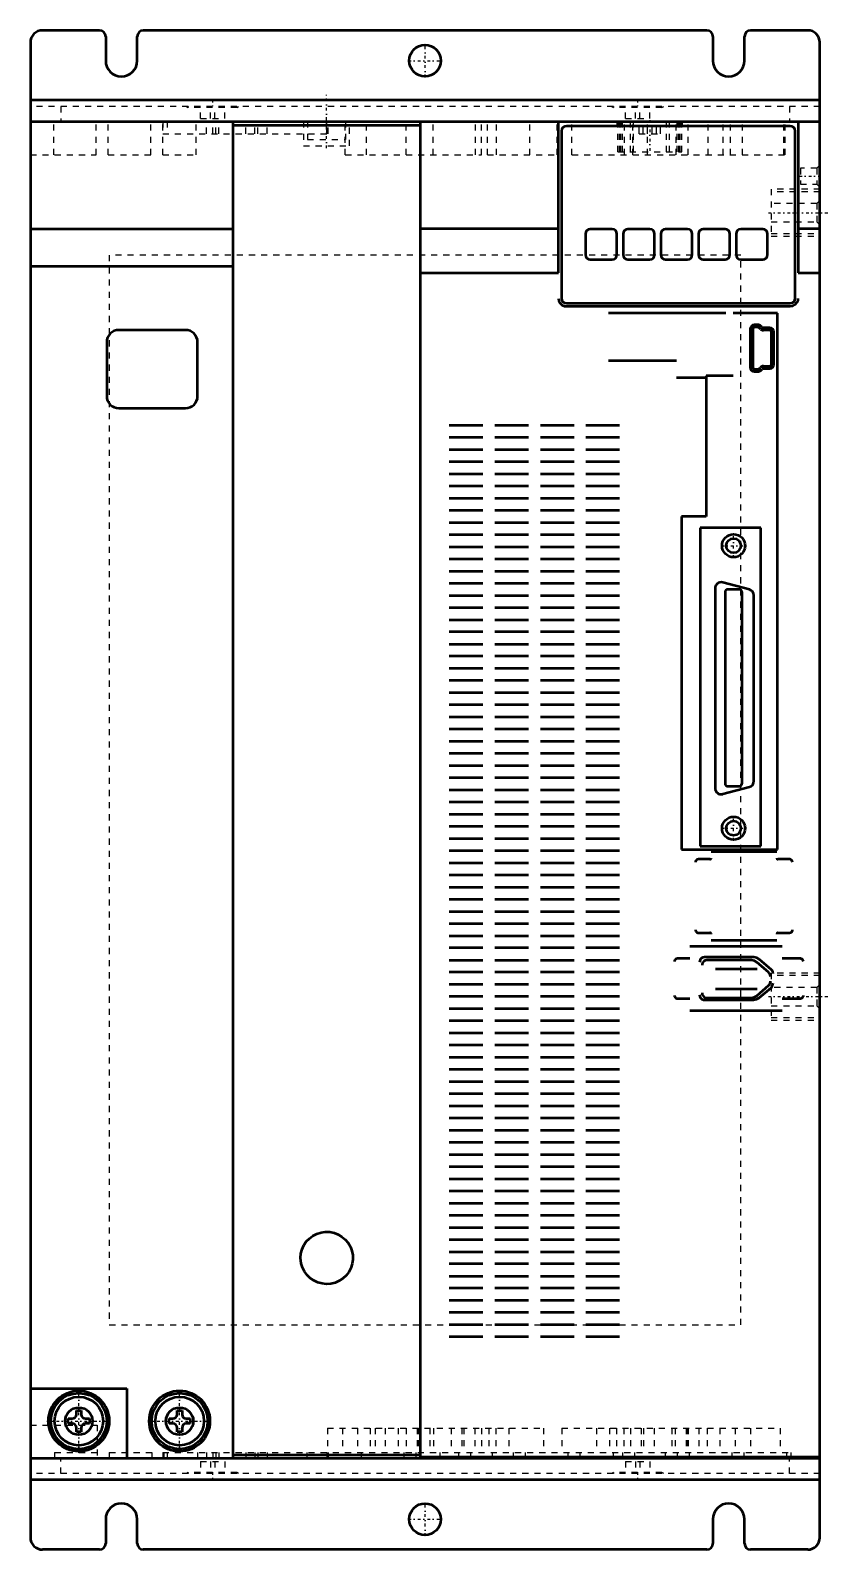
# Model space of a CAD drawing. Header units: millimetres. Extents: x 0 to 447, y -18 to 542.
# Drawn here: x 0 to 131.4, y 291.6 to 541.6 of the extents above; entities that cross this region are included whole.
import ezdxf

# ---------------------------------------------------------------- set-up
doc = ezdxf.new("R2010")
doc.units = ezdxf.units.MM
doc.linetypes.add('Center', pattern=[1.5, 0.45, -0.5, 0.05, -0.5])
doc.linetypes.add('Dashed', pattern=[2, 1, -1])
for name, color, linetype, lineweight in [('AM_4', 7, 'Continuous', 50), ('AM_6', 2, 'Continuous', 35), ('AM_7', 7, 'Center', 25), ('AM_9', 6, 'Dashed', 25)]:
    doc.layers.add(name, color=color, linetype=linetype, lineweight=lineweight)

# ---------------------------------------------------------------- blocks, each defined once
blk = doc.blocks.new('3_MFDLNA3SE_0_in_MFDLNA3SE_1100')
at = {"layer": 'AM_4'}
for p, q in [((11.4, 541.57), (2, 541.57)), ((12.4, 540.57), (12.4, 536.57)), ((17.6, 536.57), (17.6, 540.57)), ((111.4, 541.57), (18.6, 541.57)), ((112.4, 540.57), (112.4, 536.57)), ((117.6, 536.57), (117.6, 540.57)), ((128, 541.57), (118.6, 541.57)), ((0, 539.57), (0, 293.57)), ((130, 293.57), (130, 539.57)), ((130, 530.07), (0, 530.07)), ((0, 526.57), (130, 526.57)), ((33.33, 526.57), (33.33, 306.57)), ((33.33, 525.99), (64.21, 525.99)), ((64.21, 526.57), (64.21, 306.57)), ((86.96, 501.66), (86.96, 526.57)), ((87.46, 525.01), (87.46, 497.47)), ((125.14, 525.81), (88.26, 525.81)), ((96.72, 525.81), (96.72, 526.57)), ((97, 525.81), (97, 526.57)), ((97.22, 525.81), (97.22, 526.57)), ((106.78, 525.81), (106.78, 526.57)), ((107, 525.81), (107, 526.57)), ((107.28, 525.81), (107.28, 526.57)), ((125.94, 497.47), (125.94, 525.01)), ((126.44, 526.57), (126.44, 501.66)), ((0, 508.89), (33.33, 508.89)), ((86.96, 508.89), (64.21, 508.89)), ((91.4, 508.07), (91.4, 504.67)), ((95.8, 508.87), (92.2, 508.87)), ((96.6, 504.67), (96.6, 508.07)), ((97.6, 508.07), (97.6, 504.67)), ((102, 508.87), (98.4, 508.87)), ((102.8, 504.67), (102.8, 508.07)), ((103.8, 508.07), (103.8, 504.67)), ((108.2, 508.87), (104.6, 508.87)), ((109, 504.67), (109, 508.07)), ((110, 508.07), (110, 504.67)), ((114.4, 508.87), (110.8, 508.87)), ((115.2, 504.67), (115.2, 508.07)), ((116.2, 508.07), (116.2, 504.67)), ((120.6, 508.87), (117, 508.87)), ((121.4, 504.67), (121.4, 508.07)), ((130, 508.89), (126.44, 508.89)), ((0, 502.78), (33.33, 502.78)), ((92.2, 503.87), (95.8, 503.87)), ((98.4, 503.87), (102, 503.87)), ((104.6, 503.87), (108.2, 503.87)), ((110.8, 503.87), (114.4, 503.87)), ((117, 503.87), (120.6, 503.87)), ((64.21, 501.66), (86.96, 501.66)), ((126.44, 501.66), (130, 501.66)), ((88.26, 496.67), (125.14, 496.67)), ((88.26, 496.17), (125.14, 496.17)), ((95.19, 495.09), (114.5, 495.09)), ((123.02, 495.05), (115.72, 495.05)), ((123.02, 406.75), (123.02, 495.05)), ((119.79, 493.12), (119.25, 493.12)), ((119.79, 492.72), (119.25, 492.72)), ((120.21, 492.42), (120.01, 492.63)), ((120.49, 492.71), (120.29, 492.91)), ((121.72, 492.62), (120.71, 492.62)), ((12.57, 490.26), (12.57, 481.39)), ((25.54, 492.26), (14.57, 492.26)), ((27.54, 481.39), (27.54, 490.26)), ((118.55, 492.42), (118.55, 486.12)), ((118.95, 492.42), (118.95, 486.12)), ((121.75, 492.22), (120.71, 492.22)), ((122.05, 486.62), (122.05, 491.92)), ((122.45, 486.62), (122.45, 491.89)), ((106.39, 487.18), (95.19, 487.18)), ((119.25, 485.82), (119.79, 485.82)), ((119.25, 485.42), (119.79, 485.42)), ((120.01, 485.91), (120.21, 486.11)), ((120.29, 485.62), (120.49, 485.83)), ((120.71, 486.32), (121.75, 486.32)), ((120.71, 485.92), (121.75, 485.92)), ((111.28, 484.38), (106.39, 484.38)), ((111.28, 484.7), (111.28, 461.6)), ((115.72, 484.7), (111.28, 484.7)), ((14.57, 479.39), (25.54, 479.39)), ((68.98, 476.59), (74.52, 476.59)), ((76.48, 476.59), (82.02, 476.59)), ((83.98, 476.59), (89.52, 476.59)), ((91.48, 476.59), (97.02, 476.59)), ((74.52, 474.57), (68.98, 474.57)), ((68.98, 472.59), (74.52, 472.59)), ((82.02, 474.57), (76.48, 474.57)), ((76.48, 472.59), (82.02, 472.59)), ((89.52, 474.57), (83.98, 474.57)), ((83.98, 472.59), (89.52, 472.59)), ((97.02, 474.57), (91.48, 474.57)), ((91.48, 472.59), (97.02, 472.59)), ((74.52, 470.57), (68.98, 470.57)), ((82.02, 470.57), (76.48, 470.57)), ((89.52, 470.57), (83.98, 470.57)), ((97.02, 470.57), (91.48, 470.57)), ((68.98, 468.59), (74.52, 468.59)), ((76.48, 468.59), (82.02, 468.59)), ((83.98, 468.59), (89.52, 468.59)), ((91.48, 468.59), (97.02, 468.59)), ((74.52, 466.57), (68.98, 466.57)), ((82.02, 466.57), (76.48, 466.57)), ((89.52, 466.57), (83.98, 466.57)), ((97.02, 466.57), (91.48, 466.57)), ((68.98, 464.59), (74.52, 464.59)), ((74.52, 462.57), (68.98, 462.57)), ((76.48, 464.59), (82.02, 464.59)), ((82.02, 462.57), (76.48, 462.57)), ((83.98, 464.59), (89.52, 464.59)), ((89.52, 462.57), (83.98, 462.57)), ((91.48, 464.59), (97.02, 464.59)), ((97.02, 462.57), (91.48, 462.57)), ((68.98, 460.59), (74.52, 460.59)), ((76.48, 460.59), (82.02, 460.59)), ((83.98, 460.59), (89.52, 460.59)), ((91.48, 460.59), (97.02, 460.59)), ((107.22, 461.6), (107.22, 406.75)), ((111.28, 461.6), (107.22, 461.6)), ((74.52, 458.57), (68.98, 458.57)), ((82.02, 458.57), (76.48, 458.57)), ((89.52, 458.57), (83.98, 458.57)), ((97.02, 458.57), (91.48, 458.57)), ((110.3, 459.72), (110.3, 407.32)), ((120.3, 459.72), (110.3, 459.72)), ((120.3, 407.32), (120.3, 459.72)), ((68.98, 456.59), (74.52, 456.59)), ((76.48, 456.59), (82.02, 456.59)), ((83.98, 456.59), (89.52, 456.59)), ((91.48, 456.59), (97.02, 456.59)), ((74.52, 454.57), (68.98, 454.57)), ((68.98, 452.59), (74.52, 452.59)), ((82.02, 454.57), (76.48, 454.57)), ((76.48, 452.59), (82.02, 452.59)), ((89.52, 454.57), (83.98, 454.57)), ((83.98, 452.59), (89.52, 452.59)), ((97.02, 454.57), (91.48, 454.57)), ((91.48, 452.59), (97.02, 452.59)), ((74.52, 450.57), (68.98, 450.57)), ((82.02, 450.57), (76.48, 450.57)), ((89.52, 450.57), (83.98, 450.57)), ((97.02, 450.57), (91.48, 450.57)), ((118.41, 449.55), (114.01, 450.73)), ((68.98, 448.59), (74.52, 448.59)), ((76.48, 448.59), (82.02, 448.59)), ((83.98, 448.59), (89.52, 448.59)), ((91.48, 448.59), (97.02, 448.59)), ((112.75, 449.76), (112.75, 416.87)), ((114.4, 449.08), (114.4, 417.68)), ((116.7, 449.58), (114.9, 449.58)), ((117.2, 417.68), (117.2, 449.08)), ((119.15, 418.05), (119.15, 448.59)), ((74.52, 446.57), (68.98, 446.57)), ((82.02, 446.57), (76.48, 446.57)), ((89.52, 446.57), (83.98, 446.57)), ((97.02, 446.57), (91.48, 446.57)), ((68.98, 444.59), (74.52, 444.59)), ((74.52, 442.57), (68.98, 442.57)), ((76.48, 444.59), (82.02, 444.59)), ((82.02, 442.57), (76.48, 442.57)), ((83.98, 444.59), (89.52, 444.59)), ((89.52, 442.57), (83.98, 442.57)), ((91.48, 444.59), (97.02, 444.59)), ((97.02, 442.57), (91.48, 442.57)), ((68.98, 440.59), (74.52, 440.59)), ((76.48, 440.59), (82.02, 440.59)), ((83.98, 440.59), (89.52, 440.59)), ((91.48, 440.59), (97.02, 440.59)), ((74.52, 438.57), (68.98, 438.57)), ((82.02, 438.57), (76.48, 438.57)), ((89.52, 438.57), (83.98, 438.57)), ((97.02, 438.57), (91.48, 438.57)), ((68.98, 436.59), (74.52, 436.59)), ((76.48, 436.59), (82.02, 436.59)), ((83.98, 436.59), (89.52, 436.59)), ((91.48, 436.59), (97.02, 436.59)), ((74.52, 434.57), (68.98, 434.57)), ((68.98, 432.59), (74.52, 432.59)), ((82.02, 434.57), (76.48, 434.57)), ((76.48, 432.59), (82.02, 432.59)), ((89.52, 434.57), (83.98, 434.57)), ((83.98, 432.59), (89.52, 432.59)), ((97.02, 434.57), (91.48, 434.57)), ((91.48, 432.59), (97.02, 432.59)), ((74.52, 430.57), (68.98, 430.57)), ((82.02, 430.57), (76.48, 430.57)), ((89.52, 430.57), (83.98, 430.57)), ((97.02, 430.57), (91.48, 430.57)), ((68.98, 428.59), (74.52, 428.59)), ((76.48, 428.59), (82.02, 428.59)), ((83.98, 428.59), (89.52, 428.59)), ((91.48, 428.59), (97.02, 428.59)), ((74.52, 426.57), (68.98, 426.57)), ((82.02, 426.57), (76.48, 426.57)), ((89.52, 426.57), (83.98, 426.57)), ((97.02, 426.57), (91.48, 426.57)), ((68.98, 424.59), (74.52, 424.59)), ((74.52, 422.57), (68.98, 422.57)), ((76.48, 424.59), (82.02, 424.59)), ((82.02, 422.57), (76.48, 422.57)), ((83.98, 424.59), (89.52, 424.59)), ((89.52, 422.57), (83.98, 422.57)), ((91.48, 424.59), (97.02, 424.59)), ((97.02, 422.57), (91.48, 422.57)), ((68.98, 420.59), (74.52, 420.59)), ((76.48, 420.59), (82.02, 420.59)), ((83.98, 420.59), (89.52, 420.59)), ((91.48, 420.59), (97.02, 420.59)), ((74.52, 418.57), (68.98, 418.57)), ((82.02, 418.57), (76.48, 418.57)), ((89.52, 418.57), (83.98, 418.57)), ((97.02, 418.57), (91.48, 418.57)), ((68.98, 416.59), (74.52, 416.59)), ((76.48, 416.59), (82.02, 416.59)), ((83.98, 416.59), (89.52, 416.59)), ((91.48, 416.59), (97.02, 416.59)), ((114.01, 415.91), (118.41, 417.08)), ((114.9, 417.18), (116.7, 417.18)), ((74.52, 414.57), (68.98, 414.57)), ((68.98, 412.59), (74.52, 412.59)), ((82.02, 414.57), (76.48, 414.57)), ((76.48, 412.59), (82.02, 412.59)), ((89.52, 414.57), (83.98, 414.57)), ((83.98, 412.59), (89.52, 412.59)), ((97.02, 414.57), (91.48, 414.57)), ((91.48, 412.59), (97.02, 412.59)), ((74.52, 410.57), (68.98, 410.57)), ((82.02, 410.57), (76.48, 410.57)), ((89.52, 410.57), (83.98, 410.57)), ((97.02, 410.57), (91.48, 410.57)), ((68.98, 408.59), (74.52, 408.59)), ((76.48, 408.59), (82.02, 408.59)), ((83.98, 408.59), (89.52, 408.59)), ((91.48, 408.59), (97.02, 408.59)), ((74.52, 406.57), (68.98, 406.57)), ((82.02, 406.57), (76.48, 406.57)), ((89.52, 406.57), (83.98, 406.57)), ((97.02, 406.57), (91.48, 406.57)), ((107.22, 406.75), (123.02, 406.75)), ((111.9, 405.17), (110, 405.17)), ((110.3, 407.32), (120.3, 407.32)), ((122.9, 406.37), (112.1, 406.37)), ((125, 405.17), (123.1, 405.17)), ((68.98, 404.59), (74.52, 404.59)), ((74.52, 402.57), (68.98, 402.57)), ((76.48, 404.59), (82.02, 404.59)), ((82.02, 402.57), (76.48, 402.57)), ((83.98, 404.59), (89.52, 404.59)), ((89.52, 402.57), (83.98, 402.57)), ((91.48, 404.59), (97.02, 404.59)), ((97.02, 402.57), (91.48, 402.57)), ((68.98, 400.59), (74.52, 400.59)), ((76.48, 400.59), (82.02, 400.59)), ((83.98, 400.59), (89.52, 400.59)), ((91.48, 400.59), (97.02, 400.59)), ((74.52, 398.57), (68.98, 398.57)), ((82.02, 398.57), (76.48, 398.57)), ((89.52, 398.57), (83.98, 398.57)), ((97.02, 398.57), (91.48, 398.57)), ((68.98, 396.59), (74.52, 396.59)), ((76.48, 396.59), (82.02, 396.59)), ((83.98, 396.59), (89.52, 396.59)), ((91.48, 396.59), (97.02, 396.59)), ((74.52, 394.57), (68.98, 394.57)), ((68.98, 392.59), (74.52, 392.59)), ((82.02, 394.57), (76.48, 394.57)), ((76.48, 392.59), (82.02, 392.59)), ((89.52, 394.57), (83.98, 394.57)), ((83.98, 392.59), (89.52, 392.59)), ((97.02, 394.57), (91.48, 394.57)), ((91.48, 392.59), (97.02, 392.59)), ((110, 393.07), (111.9, 393.07)), ((123.1, 393.07), (125, 393.07)), ((74.52, 390.57), (68.98, 390.57)), ((82.02, 390.57), (76.48, 390.57)), ((89.52, 390.57), (83.98, 390.57)), ((97.02, 390.57), (91.48, 390.57)), ((123.8, 390.82), (108.6, 390.82)), ((112.1, 391.87), (122.9, 391.87)), ((68.98, 388.59), (74.52, 388.59)), ((76.48, 388.59), (82.02, 388.59)), ((83.98, 388.59), (89.52, 388.59)), ((91.48, 388.59), (97.02, 388.59)), ((108.6, 388.82), (106.55, 388.82)), ((119.09, 389.04), (111, 389.04)), ((118.69, 388.57), (111.4, 388.57)), ((121.56, 386.57), (119.68, 388.2)), ((121.96, 387.04), (120.08, 388.68)), ((126.8, 388.82), (123.8, 388.82)), ((74.52, 386.57), (68.98, 386.57)), ((82.02, 386.57), (76.48, 386.57)), ((89.52, 386.57), (83.98, 386.57)), ((97.02, 386.57), (91.48, 386.57)), ((119.7, 387.09), (112.8, 387.09)), ((68.98, 384.59), (74.52, 384.59)), ((74.52, 382.57), (68.98, 382.57)), ((76.48, 384.59), (82.02, 384.59)), ((82.02, 382.57), (76.48, 382.57)), ((83.98, 384.59), (89.52, 384.59)), ((89.52, 382.57), (83.98, 382.57)), ((91.48, 384.59), (97.02, 384.59)), ((97.02, 382.57), (91.48, 382.57)), ((112.8, 383.84), (119.7, 383.84)), ((119.68, 382.74), (121.56, 384.37)), ((120.08, 382.41), (121.96, 384.04)), ((68.98, 380.59), (74.52, 380.59)), ((76.48, 380.59), (82.02, 380.59)), ((83.98, 380.59), (89.52, 380.59)), ((91.48, 380.59), (97.02, 380.59)), ((106.55, 382.27), (108.6, 382.27)), ((108.6, 380.27), (123.8, 380.27)), ((111, 382.04), (119.09, 382.04)), ((111.4, 382.37), (118.69, 382.37)), ((123.8, 382.27), (126.8, 382.27)), ((74.52, 378.57), (68.98, 378.57)), ((82.02, 378.57), (76.48, 378.57)), ((89.52, 378.57), (83.98, 378.57)), ((97.02, 378.57), (91.48, 378.57)), ((68.98, 376.59), (74.52, 376.59)), ((76.48, 376.59), (82.02, 376.59)), ((83.98, 376.59), (89.52, 376.59)), ((91.48, 376.59), (97.02, 376.59)), ((74.52, 374.57), (68.98, 374.57)), ((68.98, 372.59), (74.52, 372.59)), ((82.02, 374.57), (76.48, 374.57)), ((76.48, 372.59), (82.02, 372.59)), ((89.52, 374.57), (83.98, 374.57)), ((83.98, 372.59), (89.52, 372.59)), ((97.02, 374.57), (91.48, 374.57)), ((91.48, 372.59), (97.02, 372.59)), ((74.52, 370.57), (68.98, 370.57)), ((82.02, 370.57), (76.48, 370.57)), ((89.52, 370.57), (83.98, 370.57)), ((97.02, 370.57), (91.48, 370.57)), ((68.98, 368.59), (74.52, 368.59)), ((76.48, 368.59), (82.02, 368.59)), ((83.98, 368.59), (89.52, 368.59)), ((91.48, 368.59), (97.02, 368.59)), ((74.52, 366.57), (68.98, 366.57)), ((82.02, 366.57), (76.48, 366.57)), ((89.52, 366.57), (83.98, 366.57)), ((97.02, 366.57), (91.48, 366.57)), ((68.98, 364.59), (74.52, 364.59)), ((74.52, 362.57), (68.98, 362.57)), ((76.48, 364.59), (82.02, 364.59)), ((82.02, 362.57), (76.48, 362.57)), ((83.98, 364.59), (89.52, 364.59)), ((89.52, 362.57), (83.98, 362.57)), ((91.48, 364.59), (97.02, 364.59)), ((97.02, 362.57), (91.48, 362.57)), ((68.98, 360.59), (74.52, 360.59)), ((76.48, 360.59), (82.02, 360.59)), ((83.98, 360.59), (89.52, 360.59)), ((91.48, 360.59), (97.02, 360.59)), ((74.52, 358.57), (68.98, 358.57)), ((82.02, 358.57), (76.48, 358.57)), ((89.52, 358.57), (83.98, 358.57)), ((97.02, 358.57), (91.48, 358.57)), ((68.98, 356.59), (74.52, 356.59)), ((76.48, 356.59), (82.02, 356.59)), ((83.98, 356.59), (89.52, 356.59)), ((91.48, 356.59), (97.02, 356.59)), ((74.52, 354.57), (68.98, 354.57)), ((68.98, 352.59), (74.52, 352.59)), ((82.02, 354.57), (76.48, 354.57)), ((76.48, 352.59), (82.02, 352.59)), ((89.52, 354.57), (83.98, 354.57)), ((83.98, 352.59), (89.52, 352.59)), ((97.02, 354.57), (91.48, 354.57)), ((91.48, 352.59), (97.02, 352.59)), ((74.52, 350.57), (68.98, 350.57)), ((82.02, 350.57), (76.48, 350.57)), ((89.52, 350.57), (83.98, 350.57)), ((97.02, 350.57), (91.48, 350.57)), ((68.98, 348.59), (74.52, 348.59)), ((76.48, 348.59), (82.02, 348.59)), ((83.98, 348.59), (89.52, 348.59)), ((91.48, 348.59), (97.02, 348.59)), ((74.52, 346.57), (68.98, 346.57)), ((82.02, 346.57), (76.48, 346.57)), ((89.52, 346.57), (83.98, 346.57)), ((97.02, 346.57), (91.48, 346.57)), ((68.98, 344.59), (74.52, 344.59)), ((74.52, 342.57), (68.98, 342.57)), ((76.48, 344.59), (82.02, 344.59)), ((82.02, 342.57), (76.48, 342.57)), ((83.98, 344.59), (89.52, 344.59)), ((89.52, 342.57), (83.98, 342.57)), ((91.48, 344.59), (97.02, 344.59)), ((97.02, 342.57), (91.48, 342.57)), ((68.98, 340.59), (74.52, 340.59)), ((76.48, 340.59), (82.02, 340.59)), ((83.98, 340.59), (89.52, 340.59)), ((91.48, 340.59), (97.02, 340.59)), ((74.52, 338.57), (68.98, 338.57)), ((82.02, 338.57), (76.48, 338.57)), ((89.52, 338.57), (83.98, 338.57)), ((97.02, 338.57), (91.48, 338.57)), ((68.98, 336.59), (74.52, 336.59)), ((76.48, 336.59), (82.02, 336.59)), ((83.98, 336.59), (89.52, 336.59)), ((91.48, 336.59), (97.02, 336.59)), ((74.52, 334.57), (68.98, 334.57)), ((68.98, 332.59), (74.52, 332.59)), ((82.02, 334.57), (76.48, 334.57)), ((76.48, 332.59), (82.02, 332.59)), ((89.52, 334.57), (83.98, 334.57)), ((83.98, 332.59), (89.52, 332.59)), ((97.02, 334.57), (91.48, 334.57)), ((91.48, 332.59), (97.02, 332.59)), ((74.52, 330.57), (68.98, 330.57)), ((82.02, 330.57), (76.48, 330.57)), ((89.52, 330.57), (83.98, 330.57)), ((97.02, 330.57), (91.48, 330.57)), ((68.98, 328.59), (74.52, 328.59)), ((76.48, 328.59), (82.02, 328.59)), ((83.98, 328.59), (89.52, 328.59)), ((91.48, 328.59), (97.02, 328.59)), ((74.52, 326.57), (68.98, 326.57)), ((82.02, 326.57), (76.48, 326.57)), ((89.52, 326.57), (83.98, 326.57)), ((97.02, 326.57), (91.48, 326.57)), ((0, 318.06), (15.88, 318.06)), ((15.88, 318.06), (15.88, 306.57)), ((6.23, 312.32), (6.23, 313.12)), ((6.23, 313.12), (6.88, 313.12)), ((7.58, 314.47), (8.38, 314.47)), ((7.58, 313.82), (7.58, 314.47)), ((8.38, 314.47), (8.38, 313.82)), ((9.08, 313.12), (9.73, 313.12)), ((9.73, 313.12), (9.73, 312.32)), ((22.83, 312.32), (22.83, 313.12)), ((22.83, 313.12), (23.48, 313.12)), ((24.18, 314.47), (24.98, 314.47)), ((24.18, 313.82), (24.18, 314.47)), ((24.98, 314.47), (24.98, 313.82)), ((25.68, 313.12), (26.33, 313.12)), ((26.33, 313.12), (26.33, 312.32)), ((6.88, 312.32), (6.23, 312.32)), ((7.58, 310.97), (7.58, 311.62)), ((8.38, 310.97), (7.58, 310.97)), ((8.38, 311.62), (8.38, 310.97)), ((9.73, 312.32), (9.08, 312.32)), ((23.48, 312.32), (22.83, 312.32)), ((24.18, 310.97), (24.18, 311.62)), ((24.98, 310.97), (24.18, 310.97)), ((24.98, 311.62), (24.98, 310.97)), ((26.33, 312.32), (25.68, 312.32)), ((130, 306.57), (0, 306.57)), ((33.33, 307.15), (64.21, 307.15)), ((130, 306.76), (64.21, 306.76)), ((130, 303.07), (0, 303.07)), ((12.4, 296.57), (12.4, 292.57)), ((17.6, 292.57), (17.6, 296.57)), ((112.4, 296.57), (112.4, 292.57)), ((117.6, 292.57), (117.6, 296.57)), ((11.4, 291.57), (2, 291.57)), ((111.4, 291.57), (18.6, 291.57)), ((128, 291.57), (118.6, 291.57))]:
    blk.add_line(p, q, dxfattribs=at)
for points in [[(86.96, 497.47), (87.03, 497.04), (87.24, 496.66), (87.57, 496.37), (87.97, 496.2), (88.26, 496.17)], [(125.14, 496.17), (125.57, 496.24), (125.95, 496.45), (126.24, 496.78), (126.41, 497.18), (126.44, 497.47)], [(110, 405.17), (109.83, 405.14), (109.69, 405.06), (109.58, 404.93), (109.51, 404.78), (109.5, 404.67)], [(111.9, 405.17), (111.97, 405.18), (112.02, 405.21), (112.07, 405.26), (112.1, 405.32), (112.1, 405.37)], [(122.9, 405.37), (122.91, 405.3), (122.94, 405.24), (122.99, 405.2), (123.06, 405.17), (123.1, 405.17)], [(125.5, 404.67), (125.47, 404.83), (125.39, 404.98), (125.27, 405.09), (125.11, 405.16), (125, 405.17)], [(109.5, 393.57), (109.53, 393.4), (109.61, 393.26), (109.73, 393.14), (109.89, 393.08), (110, 393.07)], [(112.1, 392.87), (112.09, 392.93), (112.06, 392.99), (112.01, 393.04), (111.94, 393.06), (111.9, 393.07)], [(123.1, 393.07), (123.03, 393.06), (122.98, 393.02), (122.93, 392.97), (122.9, 392.91), (122.9, 392.87)], [(125, 393.07), (125.17, 393.1), (125.31, 393.18), (125.42, 393.3), (125.49, 393.46), (125.5, 393.57)], [(106.55, 388.82), (106.38, 388.79), (106.24, 388.71), (106.13, 388.58), (106.06, 388.43), (106.05, 388.32)], [(111, 389.04), (110.74, 389), (110.5, 388.87), (110.32, 388.67), (110.22, 388.42), (110.2, 388.24)], [(111.4, 388.57), (111.14, 388.52), (110.9, 388.39), (110.72, 388.19), (110.62, 387.94), (110.6, 387.77)], [(119.68, 388.2), (119.25, 388.46), (118.75, 388.57), (118.69, 388.57)], [(120.08, 388.68), (119.65, 388.94), (119.15, 389.04), (119.09, 389.04)], [(127.3, 388.32), (127.27, 388.48), (127.19, 388.63), (127.07, 388.74), (126.91, 388.81), (126.8, 388.82)], [(121.9, 385.81), (121.84, 386.14), (121.68, 386.44), (121.56, 386.57)], [(121.56, 384.37), (121.77, 384.63), (121.88, 384.94), (121.9, 385.12)], [(122.3, 386.29), (122.24, 386.62), (122.08, 386.91), (121.96, 387.04)], [(106.05, 382.77), (106.08, 382.6), (106.16, 382.46), (106.28, 382.34), (106.44, 382.28), (106.55, 382.27)], [(110.2, 382.84), (110.25, 382.58), (110.38, 382.34), (110.58, 382.16), (110.82, 382.06), (111, 382.04)], [(110.6, 383.17), (110.65, 382.9), (110.78, 382.67), (110.98, 382.49), (111.22, 382.39), (111.4, 382.37)], [(118.69, 382.37), (119.19, 382.45), (119.63, 382.7), (119.68, 382.74)], [(121.96, 384.04), (122.17, 384.3), (122.28, 384.62), (122.3, 384.8)], [(126.8, 382.27), (126.97, 382.3), (127.11, 382.38), (127.22, 382.5), (127.29, 382.66), (127.3, 382.77)], [(119.09, 382.04), (119.59, 382.13), (120.03, 382.37), (120.08, 382.41)], [(44.5, 339.57), (44.56, 340.29), (44.74, 340.99), (45.04, 341.65), (45.44, 342.25), (45.94, 342.78), (46.52, 343.21), (47.17, 343.54), (47.86, 343.76), (48.57, 343.86), (49.3, 343.84), (50.01, 343.69), (50.68, 343.43), (51.31, 343.06), (51.86, 342.59), (52.32, 342.04), (52.69, 341.41), (52.94, 340.73), (53.08, 340.02), (53.09, 339.3), (52.98, 338.58), (52.76, 337.89), (52.42, 337.25), (51.98, 336.67), (51.45, 336.18), (50.84, 335.78), (50.18, 335.49), (49.48, 335.32), (48.75, 335.27), (48.03, 335.34), (47.33, 335.53), (46.68, 335.83), (46.08, 336.24), (45.56, 336.74), (45.13, 337.33), (44.81, 337.98), (44.6, 338.67), (44.5, 339.57)]]:
    blk.add_lwpolyline(points, dxfattribs=at)
for centre, radius in [((65, 536.57), 2.6), ((115.8, 456.77), 1.9), ((115.8, 456.77), 1.2), ((115.8, 410.27), 1.9), ((115.8, 410.27), 1.2), ((7.98, 312.72), 5), ((24.58, 312.72), 5), ((7.98, 312.72), 4.6), ((7.98, 312.72), 4), ((24.58, 312.72), 4.6), ((24.58, 312.72), 4), ((7.98, 312.72), 2.25), ((24.58, 312.72), 2.25), ((65, 296.57), 2.6)]:
    blk.add_circle(centre, radius, dxfattribs=at)
for centre, radius, start, end in [((2, 539.57), 2, 90, 180), ((11.4, 540.57), 1, 0, 90), ((18.6, 540.57), 1, 90, 180), ((111.4, 540.57), 1, 0, 90), ((118.6, 540.57), 1, 90, 180), ((128, 539.57), 2, 0, 90), ((15, 536.57), 2.6, 180, 0), ((115, 536.57), 2.6, 180, 0), ((88.26, 525.01), 0.8, 90, 180), ((125.14, 525.01), 0.8, 0, 90), ((92.2, 508.07), 0.8, 90, 180), ((95.8, 508.07), 0.8, 0, 90), ((98.4, 508.07), 0.8, 90, 180), ((102, 508.07), 0.8, 0, 90), ((104.6, 508.07), 0.8, 90, 180), ((108.2, 508.07), 0.8, 0, 90), ((110.8, 508.07), 0.8, 90, 180), ((114.4, 508.07), 0.8, 0, 90), ((117, 508.07), 0.8, 90, 180), ((120.6, 508.07), 0.8, 0, 90), ((92.2, 504.67), 0.8, 180, 270), ((95.8, 504.67), 0.8, 270, 0), ((98.4, 504.67), 0.8, 180, 270), ((102, 504.67), 0.8, 270, 0), ((104.6, 504.67), 0.8, 180, 270), ((108.2, 504.67), 0.8, 270, 0), ((110.8, 504.67), 0.8, 180, 270), ((114.4, 504.67), 0.8, 270, 0), ((117, 504.67), 0.8, 180, 270), ((120.6, 504.67), 0.8, 270, 0), ((88.26, 497.47), 0.8, 180, 270), ((125.14, 497.47), 0.8, 270, 0), ((119.25, 492.42), 0.7, 90, 180), ((119.25, 492.42), 0.3, 90, 180), ((119.79, 492.42), 0.7, 45, 90), ((119.79, 492.42), 0.3, 45, 90), ((120.71, 492.92), 0.3, 225, 270), ((121.72, 491.89), 0.73, 0, 90), ((14.57, 490.26), 2, 90, 180), ((25.54, 490.26), 2, 0, 90), ((120.71, 492.92), 0.7, 225, 270), ((121.75, 491.92), 0.3, 0, 90), ((119.25, 486.12), 0.7, 180, 270), ((119.25, 486.12), 0.3, 180, 270), ((119.79, 486.12), 0.3, 270, 315), ((119.79, 486.12), 0.7, 270, 315), ((120.71, 485.62), 0.7, 90, 135), ((120.71, 485.62), 0.3, 90, 135), ((121.75, 486.62), 0.3, 270, 0), ((121.75, 486.62), 0.7, 270, 0), ((14.57, 481.39), 2, 180, 270), ((25.54, 481.39), 2, 270, 0), ((113.75, 449.76), 1, 75, 180), ((114.9, 449.08), 0.5, 90, 180), ((116.7, 449.08), 0.5, 0, 90), ((118.15, 448.59), 1, 0, 75), ((114.9, 417.68), 0.5, 180, 270), ((116.7, 417.68), 0.5, 270, 0), ((118.15, 418.05), 1, 285, 0), ((113.75, 416.87), 1, 180, 285), ((6.88, 313.82), 0.7, 270, 0), ((9.08, 313.82), 0.7, 180, 270), ((23.48, 313.82), 0.7, 270, 0), ((25.68, 313.82), 0.7, 180, 270), ((6.88, 311.62), 0.7, 0, 90), ((9.08, 311.62), 0.7, 90, 180), ((23.48, 311.62), 0.7, 0, 90), ((25.68, 311.62), 0.7, 90, 180), ((15, 296.57), 2.6, 0, 180), ((115, 296.57), 2.6, 0, 180), ((2, 293.57), 2, 180, 270), ((11.4, 292.57), 1, 270, 0), ((18.6, 292.57), 1, 180, 270), ((111.4, 292.57), 1, 270, 0), ((118.6, 292.57), 1, 180, 270), ((128, 293.57), 2, 270, 0)]:
    blk.add_arc(centre, radius, start, end, dxfattribs=at)
at = {"layer": 'AM_7'}
for p, q in [((65, 533.84), (65, 539.3)), ((62.27, 536.57), (67.73, 536.57)), ((30, 530.13), (30, 528.81)), ((48.77, 522.17), (48.77, 530.97)), ((100, 530.13), (100, 528.81)), ((102, 526.82), (102, 521.32)), ((126.64, 517.57), (130.16, 517.57)), ((121.55, 511.57), (131.45, 511.57)), ((115.8, 454.77), (115.8, 458.76)), ((113.81, 456.77), (117.8, 456.77)), ((113.81, 410.27), (117.8, 410.27)), ((115.8, 408.27), (115.8, 412.26)), ((121.55, 382.57), (131.45, 382.57)), ((7.98, 307.47), (7.98, 317.97)), ((24.58, 307.47), (24.58, 317.97)), ((2.73, 312.72), (13.23, 312.72)), ((19.33, 312.72), (29.83, 312.72)), ((30, 304.33), (30, 303.01)), ((100, 304.33), (100, 303.01)), ((65, 293.84), (65, 299.3)), ((62.27, 296.57), (67.73, 296.57))]:
    blk.add_line(p, q, dxfattribs=at)
at = {"layer": 'AM_9'}
for p, q in [((130, 529.07), (0, 529.07)), ((5, 529.07), (5, 526.57)), ((25.7, 529.07), (26, 528.87)), ((26, 529.07), (26, 528.87)), ((34, 528.87), (26, 528.87)), ((28, 527.07), (28, 529.07)), ((29.65, 527.07), (29.65, 529.07)), ((30.35, 527.07), (30.35, 529.07)), ((32, 527.07), (32, 529.07)), ((34, 528.87), (34, 529.07)), ((34, 528.87), (34.3, 529.07)), ((95.7, 529.07), (96, 528.87)), ((96, 529.07), (96, 528.87)), ((104, 528.87), (96, 528.87)), ((98, 527.07), (98, 529.07)), ((99.65, 527.07), (99.65, 529.07)), ((100.35, 527.07), (100.35, 529.07)), ((102, 527.07), (102, 529.07)), ((104, 528.87), (104, 529.07)), ((104, 528.87), (104.3, 529.07)), ((125, 529.07), (125, 526.57)), ((3.85, 521.07), (3.85, 526.57)), ((10.85, 521.07), (10.85, 526.57)), ((12.82, 521.07), (12.82, 526.57)), ((19.82, 521.07), (19.82, 526.57)), ((21.8, 526.57), (21.8, 524.57)), ((21.81, 521.07), (21.81, 526.57)), ((22.55, 526.57), (22.55, 524.57)), ((27.31, 521.07), (27.31, 526.57)), ((28, 527.07), (32, 527.07)), ((29, 524.57), (29, 526.57)), ((30.05, 524.57), (30.05, 526.57)), ((30.55, 524.57), (30.55, 526.57)), ((31.05, 524.57), (31.05, 526.57)), ((35.5, 524.57), (35.5, 526.57)), ((36.95, 524.57), (36.95, 526.57)), ((37.45, 524.57), (37.45, 526.57)), ((39, 524.57), (39, 526.57)), ((44.97, 526.57), (44.97, 522.57)), ((45.65, 526.57), (45.65, 523.62)), ((48.84, 524.57), (48.84, 526.57)), ((49.03, 524.57), (49.03, 526.57)), ((51.86, 521.07), (51.86, 526.57)), ((51.89, 526.57), (51.89, 523.62)), ((52.57, 522.57), (52.57, 526.57)), ((55.36, 521.07), (55.36, 526.57)), ((61.86, 521.07), (61.86, 526.57)), ((64.3, 521.07), (64.3, 526.57)), ((64.36, 521.07), (64.36, 526.57)), ((66.31, 521.07), (66.31, 526.57)), ((73.31, 521.07), (73.31, 526.57)), ((74.3, 521.07), (74.3, 526.57)), ((75.27, 521.07), (75.27, 526.57)), ((76.75, 521.07), (76.75, 526.57)), ((82.27, 521.07), (82.27, 526.57)), ((86.75, 521.07), (86.75, 526.57)), ((89.19, 521.07), (89.19, 526.57)), ((96.72, 521.57), (96.72, 525.81)), ((97, 521.57), (97, 525.81)), ((97.22, 521.57), (97.22, 525.81)), ((97.5, 521.57), (97.5, 526.57)), ((97.82, 521.07), (97.82, 526.57)), ((98, 527.07), (102, 527.07)), ((98.75, 526.57), (98.75, 521.57)), ((99.19, 521.07), (99.19, 526.57)), ((99.25, 526.57), (99.25, 521.57)), ((100.25, 524.57), (100.25, 526.57)), ((100.9, 524.57), (100.9, 526.57)), ((101.6, 524.57), (101.6, 526.57)), ((101.63, 521.07), (101.63, 526.57)), ((102.4, 524.57), (102.4, 526.57)), ((103.1, 524.57), (103.1, 526.57)), ((103.75, 524.57), (103.75, 526.57)), ((104.75, 521.57), (104.75, 526.57)), ((105.25, 521.57), (105.25, 526.57)), ((106.32, 521.07), (106.32, 526.57)), ((106.5, 521.57), (106.5, 526.57)), ((106.78, 521.57), (106.78, 525.81)), ((107, 521.57), (107, 525.81)), ((107.28, 521.57), (107.28, 525.81)), ((108.31, 521.07), (108.31, 526.57)), ((111.63, 521.07), (111.63, 526.57)), ((114.08, 521.07), (114.08, 526.57)), ((115.31, 521.07), (115.31, 526.57)), ((117.27, 521.07), (117.27, 526.57)), ((124.08, 521.07), (124.08, 526.57)), ((124.27, 521.07), (124.27, 526.57)), ((21.8, 524.57), (49.03, 524.57)), ((44.97, 522.57), (52.57, 522.57)), ((45.65, 523.62), (51.89, 523.62)), ((100.25, 524.57), (103.75, 524.57)), ((0, 521.07), (10.85, 521.07)), ((12.82, 521.07), (19.82, 521.07)), ((21.81, 521.07), (27.31, 521.07)), ((51.86, 521.07), (74.3, 521.07)), ((75.27, 521.07), (86.75, 521.07)), ((89.19, 521.07), (124.27, 521.07)), ((96.72, 521.57), (107.28, 521.57)), ((129.5, 518.87), (126.8, 518.87)), ((126.8, 518.87), (126.8, 516.27)), ((130, 519.37), (129.5, 518.87)), ((129.5, 518.87), (129.5, 516.27)), ((130, 515.43), (122, 515.43)), ((122, 515.43), (122, 507.7)), ((130, 515.02), (122, 515.02)), ((126.8, 516.27), (129.5, 516.27)), ((129.5, 516.27), (130, 515.77)), ((129.5, 513.07), (122, 513.07)), ((130, 513.57), (129.5, 513.07)), ((129.5, 513.07), (129.5, 510.07)), ((122, 510.07), (129.5, 510.07)), ((129.5, 510.07), (130, 509.57)), ((122, 508.12), (130, 508.12)), ((122, 507.7), (130, 507.7)), ((13, 504.57), (13, 328.57)), ((117, 504.57), (13, 504.57)), ((117, 328.57), (117, 504.57)), ((130, 386.43), (122, 386.43)), ((122, 386.43), (122, 378.7)), ((130, 386.02), (122, 386.02)), ((129.5, 384.07), (122, 384.07)), ((130, 384.57), (129.5, 384.07)), ((129.5, 384.07), (129.5, 381.07)), ((122, 381.07), (129.5, 381.07)), ((129.5, 381.07), (130, 380.57)), ((122, 379.12), (130, 379.12)), ((122, 378.7), (130, 378.7)), ((13, 328.57), (117, 328.57)), ((0, 312.07), (11, 312.07)), ((11, 312.07), (11, 306.57)), ((48.91, 311.57), (48.91, 307.57)), ((48.91, 311.57), (84.5, 311.57)), ((51.42, 311.57), (51.42, 307.57)), ((53.87, 311.57), (53.87, 307.57)), ((55.94, 311.57), (55.94, 307.57)), ((56.8, 311.57), (56.8, 307.57)), ((58.44, 311.57), (58.44, 307.57)), ((60.57, 311.57), (60.57, 307.57)), ((61.91, 311.57), (61.91, 307.57)), ((63.68, 311.57), (63.68, 307.57)), ((63.85, 311.57), (63.85, 307.57)), ((64.03, 311.57), (64.03, 307.57)), ((65.8, 311.57), (65.8, 307.57)), ((66.36, 311.57), (66.36, 307.57)), ((69.28, 311.57), (69.28, 307.57)), ((71.05, 311.57), (71.05, 307.57)), ((71.4, 311.57), (71.4, 307.57)), ((73.17, 311.57), (73.17, 307.57)), ((74.3, 311.57), (74.3, 307.57)), ((75.5, 311.57), (75.5, 307.57)), ((76.66, 311.57), (76.66, 307.57)), ((78.78, 311.57), (78.78, 307.57)), ((84.5, 311.57), (84.5, 307.57)), ((87.5, 311.57), (87.5, 307.57)), ((87.5, 311.57), (123.47, 311.57)), ((93.22, 311.57), (93.22, 307.57)), ((95.34, 311.57), (95.34, 307.57)), ((96.5, 311.57), (96.5, 307.57)), ((97.7, 311.57), (97.7, 307.57)), ((98.83, 311.57), (98.83, 307.57)), ((100.6, 311.57), (100.6, 307.57)), ((100.95, 311.57), (100.95, 307.57)), ((102.72, 311.57), (102.72, 307.57)), ((105.64, 311.57), (105.64, 307.57)), ((106.2, 311.57), (106.2, 307.57)), ((107.97, 311.57), (107.97, 307.57)), ((108.15, 311.57), (108.15, 307.57)), ((108.32, 311.57), (108.32, 307.57)), ((110.09, 311.57), (110.09, 307.57)), ((111.43, 311.57), (111.43, 307.57)), ((113.56, 311.57), (113.56, 307.57)), ((116.06, 311.57), (116.06, 307.57)), ((118.57, 311.57), (118.57, 307.57)), ((123.47, 311.57), (123.47, 307.57)), ((4, 307.57), (4, 306.57)), ((4, 307.57), (11, 307.57)), ((13, 307.57), (13, 306.57)), ((13, 307.57), (20, 307.57)), ((16, 307.57), (16, 306.57)), ((20, 307.57), (20, 306.57)), ((21.8, 307.57), (21.8, 306.57)), ((21.8, 307.57), (125.25, 307.57)), ((22, 307.57), (22, 306.57)), ((22.55, 307.57), (22.55, 306.57)), ((27.5, 307.57), (27.5, 306.57)), ((29, 307.57), (29, 306.57)), ((30.05, 307.57), (30.05, 306.57)), ((30.55, 307.57), (30.55, 306.57)), ((31.05, 307.57), (31.05, 306.57)), ((35.5, 307.57), (35.5, 306.57)), ((36.95, 307.57), (36.95, 306.57)), ((37.45, 307.57), (37.45, 306.57)), ((39, 307.57), (39, 306.57)), ((45.5, 307.57), (45.5, 306.57)), ((48.84, 307.57), (48.84, 306.57)), ((49.03, 307.57), (49.03, 306.57)), ((54.5, 307.57), (54.5, 306.57)), ((61.5, 307.57), (61.5, 306.57)), ((63.5, 307.57), (63.5, 306.57)), ((67.45, 307.57), (67.45, 306.57)), ((70.5, 307.57), (70.5, 306.57)), ((72.5, 307.57), (72.5, 306.57)), ((76.02, 307.57), (76.02, 306.57)), ((79.5, 307.57), (79.5, 306.57)), ((81.5, 307.57), (81.5, 306.57)), ((88.5, 307.57), (88.5, 306.57)), ((90.5, 307.57), (90.5, 306.57)), ((95.98, 307.57), (95.98, 306.57)), ((97.5, 307.57), (97.5, 306.57)), ((99.5, 307.57), (99.5, 306.57)), ((104.55, 307.57), (104.55, 306.57)), ((106.5, 307.57), (106.5, 306.57)), ((108.5, 307.57), (108.5, 306.57)), ((115.5, 307.57), (115.5, 306.57)), ((117.5, 307.57), (117.5, 306.57)), ((124.5, 307.57), (124.5, 306.57)), ((125.25, 307.57), (125.25, 306.57)), ((5, 304.07), (5, 306.57)), ((28, 306.07), (32, 306.07)), ((28, 306.07), (28, 304.07)), ((29.65, 306.07), (29.65, 304.07)), ((30.35, 306.07), (30.35, 304.07)), ((32, 306.07), (32, 304.07)), ((98, 306.07), (98, 304.07)), ((98, 306.07), (102, 306.07)), ((99.65, 306.07), (99.65, 304.07)), ((100.35, 306.07), (100.35, 304.07)), ((102, 306.07), (102, 304.07)), ((125, 304.07), (125, 306.57)), ((130, 304.07), (0, 304.07)), ((26, 304.27), (25.7, 304.07)), ((26, 304.27), (26, 304.07)), ((34, 304.27), (26, 304.27)), ((34, 304.07), (34, 304.27)), ((34.3, 304.07), (34, 304.27)), ((96, 304.27), (95.7, 304.07)), ((96, 304.27), (96, 304.07)), ((104, 304.27), (96, 304.27)), ((104, 304.07), (104, 304.27)), ((104.3, 304.07), (104, 304.27))]:
    blk.add_line(p, q, dxfattribs=at)
at = {"layer": 'AM_6', "flags": 8}
for tag, p in [('NN', (136.45, 541.57)), ('NT', (136.45, 541.07)), ('NB', (136.45, 540.57)), ('NBSYN', (136.45, 540.07)), ('LINA', (136.45, 539.57)), ('CNSORDERNO', (136.45, 539.07)), ('F', (136.45, 538.57)), ('MC', (136.45, 538.07)), ('PSV', (136.45, 537.57)), ('ES', (136.45, 537.07)), ('COMPANY', (136.45, 536.57))]:
    blk.add_attdef(tag, p, '', height=0.5, dxfattribs=at)
blk = doc.blocks.new('1_MFDLNA3SE_1100')
blk.add_blockref('3_MFDLNA3SE_0_in_MFDLNA3SE_1100', (0, 0))
at = {"layer": 'AM_6', "flags": 8}
for tag, p in [('NN', (451.71, 541.57)), ('NT', (451.71, 541.07)), ('NB', (451.71, 540.57)), ('NBSYN', (451.71, 540.07)), ('LINA', (451.71, 539.57)), ('CNSORDERNO', (451.71, 539.07)), ('F', (451.71, 538.57)), ('MC', (451.71, 538.07)), ('PSV', (451.71, 537.57)), ('ES', (451.71, 537.07)), ('COMPANY', (451.71, 536.57))]:
    blk.add_attdef(tag, p, '', height=0.5, dxfattribs=at)

msp = doc.modelspace()

# ---------------------------------------------------------------- block references
msp.add_blockref('1_MFDLNA3SE_1100', (0, 0))

doc.saveas('drawing.dxf')
